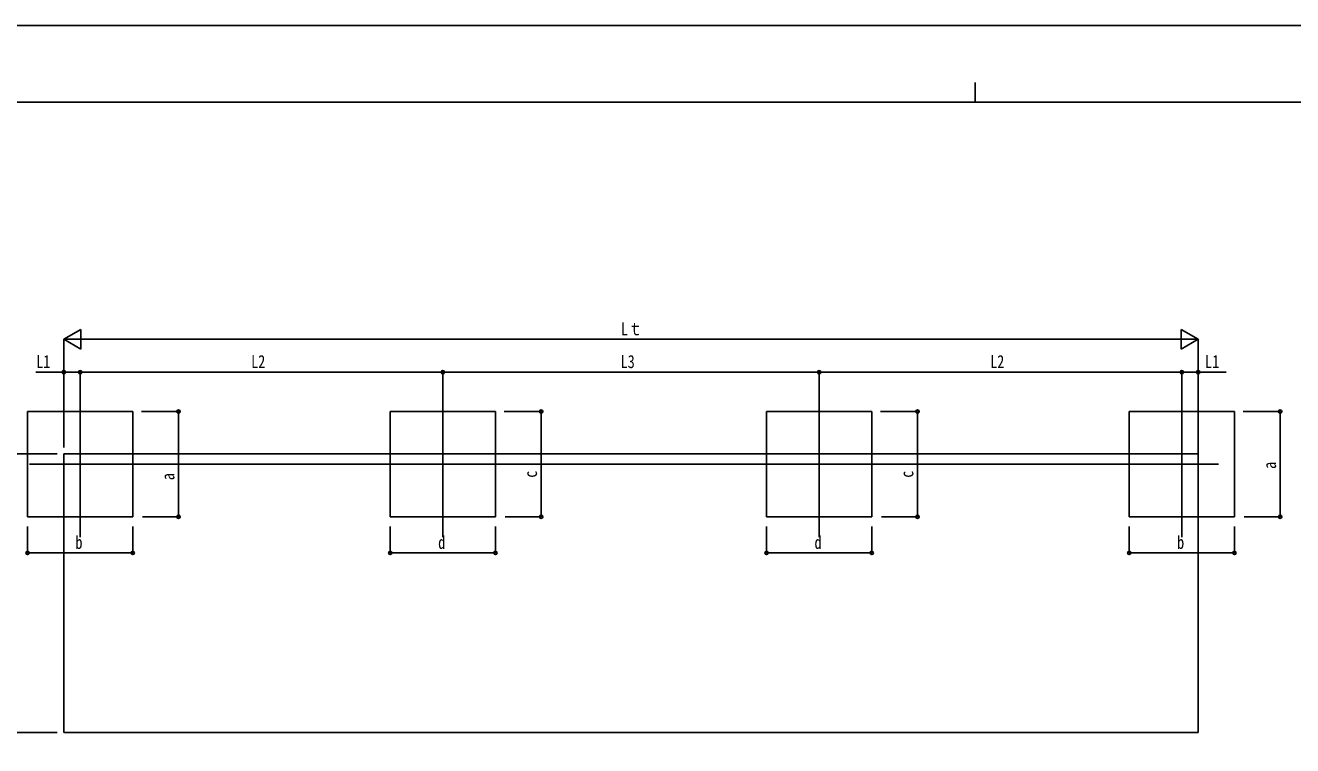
# Model space of a CAD drawing. Units: millimetres, scale not verified. Extents: x -12615 to 12615, y -8910 to 8910.
# Drawn here: x -7244 to 2400, y 3432 to 8910 of the extents above; entities that cross this region are included whole.
import ezdxf
from ezdxf.enums import TextEntityAlignment as Align

# ---------------------------------------------------------------- set-up
doc = ezdxf.new("R2010")
doc.units = ezdxf.units.MM
doc.header["$LTSCALE"] = 40
for name, color, linetype in [('0-3_YKK_12', 2, 'Continuous'), ('0-5_YKK_A1', 4, 'Continuous'), ('0-6_YKK_D', 6, 'Continuous'), ('0-7_YKK_ZWAK', 7, 'Continuous')]:
    doc.layers.add(name, color=color, linetype=linetype)
doc.styles.add('ＭＳ ゴシック', font='')
doc.styles.get('ＭＳ ゴシック').set_extended_font_data('MS Gothic')

msp = doc.modelspace()

# ---------------------------------------------------------------- linework, layer by layer
at = {"layer": '0-3_YKK_12'}
for p, q in [((-6827.02, 6012.16), (-6827.02, 5017)), ((-4067.02, 6012.16), (-4067.02, 5017)), ((-1203.02, 6012.16), (-1203.02, 5017)), ((1556.98, 6012.16), (1556.98, 5017)), ((-7211.98, 5572.08), (-3892.88, 5572.08)), ((-4347.98, 5572.08), (1835.12, 5572.08))]:
    msp.add_line(p, q, dxfattribs=at)
at = {"layer": '0-5_YKK_A1'}
for p, q in [((-6951.02, 5649.88), (1680.98, 5649.88)), ((-6951.02, 5649.88), (-6951.02, 3531.5)), ((1680.98, 5649.88), (1680.98, 3531.5)), ((1680.98, 3531.5), (-6951.02, 3531.5))]:
    msp.add_line(p, q, dxfattribs=at)
for points in [[(-7227.02, 5172.08), (-6427.02, 5172.08), (-6427.02, 5972.08), (-7227.02, 5972.08)], [(-4467.02, 5172.08), (-3667.02, 5172.08), (-3667.02, 5972.08), (-4467.02, 5972.08)], [(-1603.02, 5172.08), (-803.02, 5172.08), (-803.02, 5972.08), (-1603.02, 5972.08)], [(1156.98, 5172.08), (1956.98, 5172.08), (1956.98, 5972.08), (1156.98, 5972.08)]]:
    msp.add_lwpolyline(points, close=True, dxfattribs=at)
at = {"layer": '0-6_YKK_D'}
for p, q in [((-6951.02, 6522.08), (-6821.11, 6597.08)), ((-6821.11, 6447.08), (-6821.11, 6597.08)), ((1680.98, 6522.08), (1551.08, 6597.08)), ((1551.08, 6597.08), (1551.08, 6447.08)), ((-6951.02, 5699.88), (-6951.02, 6523.08)), ((-6951.02, 6522.08), (-6821.11, 6447.08)), ((-6951.02, 6522.08), (-6691.21, 6522.08)), ((-6801.02, 6522.08), (1530.98, 6522.08)), ((1680.98, 6522.08), (1421.17, 6522.08)), ((1680.98, 6522.08), (1551.08, 6447.08)), ((1680.98, 5650.88), (1680.98, 6523.08)), ((-6951.02, 5699.88), (-6951.02, 6273.08)), ((-6827.02, 6013.16), (-6827.02, 6273.08)), ((-6827.02, 6013.16), (-6827.02, 6273.08)), ((-6827.02, 6272.08), (-4067.02, 6272.08)), ((-4067.02, 6012.16), (-4067.02, 6273.08)), ((-4067.02, 6012.16), (-4067.02, 6273.08)), ((-4067.02, 6272.08), (-1203.02, 6272.08)), ((-1203.02, 6013.16), (-1203.02, 6273.08)), ((-1203.02, 6012.16), (-1203.02, 6273.08)), ((1556.98, 6272.08), (-1203.02, 6272.08)), ((1556.98, 6012.16), (1556.98, 6273.08)), ((1556.98, 6013.16), (1556.98, 6273.08)), ((1680.98, 5699.88), (1680.98, 6273.08)), ((-6359.86, 5972.08), (-6077.91, 5972.08)), ((-6078.91, 5172.08), (-6078.91, 5972.08)), ((-3599.86, 5972.08), (-3317.91, 5972.08)), ((-3318.91, 5172.08), (-3318.91, 5972.08)), ((-735.86, 5972.08), (-453.91, 5972.08)), ((-454.91, 5172.08), (-454.91, 5972.08)), ((2024.14, 5972.08), (2306.09, 5972.08)), ((2305.09, 5172.08), (2305.09, 5972.08)), ((-7001.02, 5649.88), (-7728.02, 5649.88)), ((-7001.02, 5649.88), (-7478.02, 5649.88)), ((-6352.02, 5172.08), (-6077.91, 5172.08)), ((-3592.02, 5172.08), (-3317.91, 5172.08)), ((-728.02, 5172.08), (-453.91, 5172.08)), ((2031.98, 5172.08), (2306.09, 5172.08)), ((-7227.02, 5097.88), (-7227.02, 4896.08)), ((-6427.02, 5098.06), (-6427.02, 4896.08)), ((-4467.02, 5097.88), (-4467.02, 4896.08)), ((-3667.02, 5098.06), (-3667.02, 4896.08)), ((-1603.02, 5097.88), (-1603.02, 4896.08)), ((-803.02, 5098.06), (-803.02, 4896.08)), ((1156.98, 5097.88), (1156.98, 4896.08)), ((1956.98, 5098.06), (1956.98, 4896.08)), ((-7227.02, 4897.08), (-6427.02, 4897.08)), ((-4467.02, 4897.08), (-3667.02, 4897.08)), ((-1603.02, 4897.08), (-803.02, 4897.08)), ((1156.98, 4897.08), (1956.98, 4897.08)), ((-7001.02, 3531.5), (-7728.02, 3531.5))]:
    msp.add_line(p, q, dxfattribs=at)
for points in [[(-6827.02, 6272.08), (-6951.02, 6272.08), (-7163.75, 6272.08)], [(1556.98, 6272.08), (1680.98, 6272.08), (1893.72, 6272.08)]]:
    msp.add_lwpolyline(points, dxfattribs=at)
for centre in [(-6951.02, 6272.08), (-6827.02, 6272.08), (-6827.02, 6272.08), (-4067.02, 6272.08), (-4067.02, 6272.08), (-1203.02, 6272.08), (-1203.02, 6272.08), (1556.98, 6272.08), (1556.98, 6272.08), (1680.98, 6272.08), (-6078.91, 5972.08), (-3318.91, 5972.08), (-454.91, 5972.08), (2305.09, 5972.08), (-6078.91, 5172.08), (-3318.91, 5172.08), (-454.91, 5172.08), (2305.09, 5172.08), (-7227.02, 4897.08), (-6427.02, 4897.08), (-4467.02, 4897.08), (-3667.02, 4897.08), (-1603.02, 4897.08), (-803.02, 4897.08), (1156.98, 4897.08), (1956.98, 4897.08)]:
    msp.add_circle(centre, 12.75, dxfattribs=at)
at = {"layer": '0-7_YKK_ZWAK'}
for p, q in [((-14.94, 8475), (-14.94, 8325)), ((11685.06, 8325), (-11714.94, 8325))]:
    msp.add_line(p, q, dxfattribs=at)
msp.add_lwpolyline([(-12615, -8910), (12615, -8910), (12615, 8910), (-12615, 8910)], close=True, dxfattribs=at)

# ---------------------------------------------------------------- texts
at = {"layer": '0-6_YKK_D', "style": 'ＭＳ ゴシック', "width": 0.8}
for s, p in [('Lｔ', (-2710.62, 6523.08)), ('L1', (-7162.09, 6273.75)), ('L2', (-5526.22, 6273.75)), ('L3', (-2714.22, 6273.75)), ('L2', (97.78, 6273.75)), ('L1', (1733.65, 6273.75)), ('b', (-6863.02, 4898.41)), ('d', (-4103.02, 4898.41)), ('d', (-1239.02, 4898.41)), ('b', (1520.98, 4898.41))]:
    msp.add_text(s, height=98.97, dxfattribs=at).set_placement(p, align=Align.BOTTOM_LEFT)
for s, p in [('a', (-6080.58, 5450.56)), ('c', (-3320.91, 5469.11)), ('c', (-456.91, 5469.11)), ('a', (2303.42, 5536.08))]:
    msp.add_text(s, height=98.97, rotation=90, dxfattribs=at).set_placement(p, align=Align.BOTTOM_LEFT)

doc.saveas('drawing.dxf')
